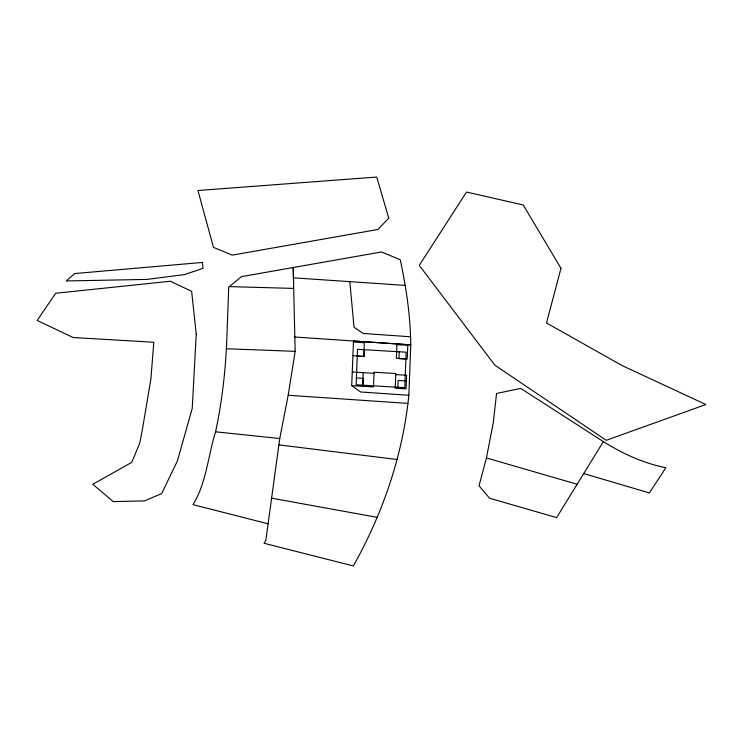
<?xml version="1.0" encoding="UTF-8"?>
<svg xmlns="http://www.w3.org/2000/svg" width="743" height="743" viewBox="0 0 743 743"><rect width="100%" height="100%" fill="white"/><g stroke="black" fill="none" stroke-linecap="round" stroke-linejoin="round"><path stroke-width="1.11" d="M408.845 395.267L360.634 391.998L351.718 385.608L353.492 341.009L410.768 344.863L408.845 395.267C402.771 455.329 382.868 513.459 353.315 565.952L264.044 543.254L265.836 540.328L279.758 438.509L288.182 395.257L295.147 351.337L293.216 267.517L381.531 251.979L400.226 259.744C406.319 287.708 410.424 316.212 410.768 344.863L294.813 337.025M362.63 386.276L363.151 372.661M363.086 385.208L363.346 378.354L356.426 377.936M364.441 349.712L364.172 356.566L357.262 356.157M397.867 387.289L398.127 380.425L405.037 380.834M399.223 351.783L398.954 358.646L405.873 359.055M405.325 285.414L293.439 277.826L293.216 267.517L241.484 276.637L228.733 287.104L226.643 343.637C225.259 373.274 221.776 402.79 215.572 431.813C208.003 455.942 206.47 482.811 193.013 504.646L268.158 523.824M603.372 441.621L556.609 517.602L489.544 498.219L479.031 485.811L486.433 457.929L493.296 422.674L496.547 393.484L520.704 388.385L603.372 441.621C622.597 453.648 643.54 463.316 665.895 467.719L649.345 492.915L583.701 473.579M229.318 286.612L293.699 288.405M226.281 348.746L295.147 351.337M353.445 342.068L364.311 342.718L363.791 356.334L352.925 355.683M352.284 372.011L374.017 373.311M395.759 374.611L406.625 375.252L406.105 388.868L395.239 388.217L395.796 373.515L374.063 372.224L373.497 386.927L351.764 385.626M288.182 395.257L407.879 403.412M410.693 336.783L363.355 333.477L354.021 327.329L349.832 281.643M215.572 431.813L279.758 438.509M279.257 444.927L397.124 459.499M271.762 498.191L377.212 517.36M486.433 457.929L577.135 484.26M357.522 349.294L356.166 384.8L404.777 387.697L406.133 352.191L357.522 349.294M396.901 344.659L396.381 358.275L407.248 358.925L407.768 345.309L396.901 344.659M196.245 334.248L192.223 408.427L177.382 460.985L161.668 493.603L144.411 500.912L113.196 501.599L92.801 484.269L131.734 462.378L139.721 443.218L142.35 429.77L150.857 379.274L153.801 342.244L73.167 337.517L37.15 320.456L55.688 293.262L170.398 281.244L191.638 291.33L196.245 334.248M560.984 268.316L546.495 322.973L622.216 365.63L705.85 404.526L606.288 440.311L494.94 365.259L419.275 265.372L466.502 192.056L523.221 204.975L560.984 268.316M388.747 218.182L377.853 229.494L232.234 255.128L213.455 247.373L197.954 190.505L376.738 177.048L388.747 218.182M74.718 273.545L66.285 280.956L146.817 279.405L184.338 274.622L203.025 268.344L202.495 262.437L74.718 273.545"/></g></svg>
